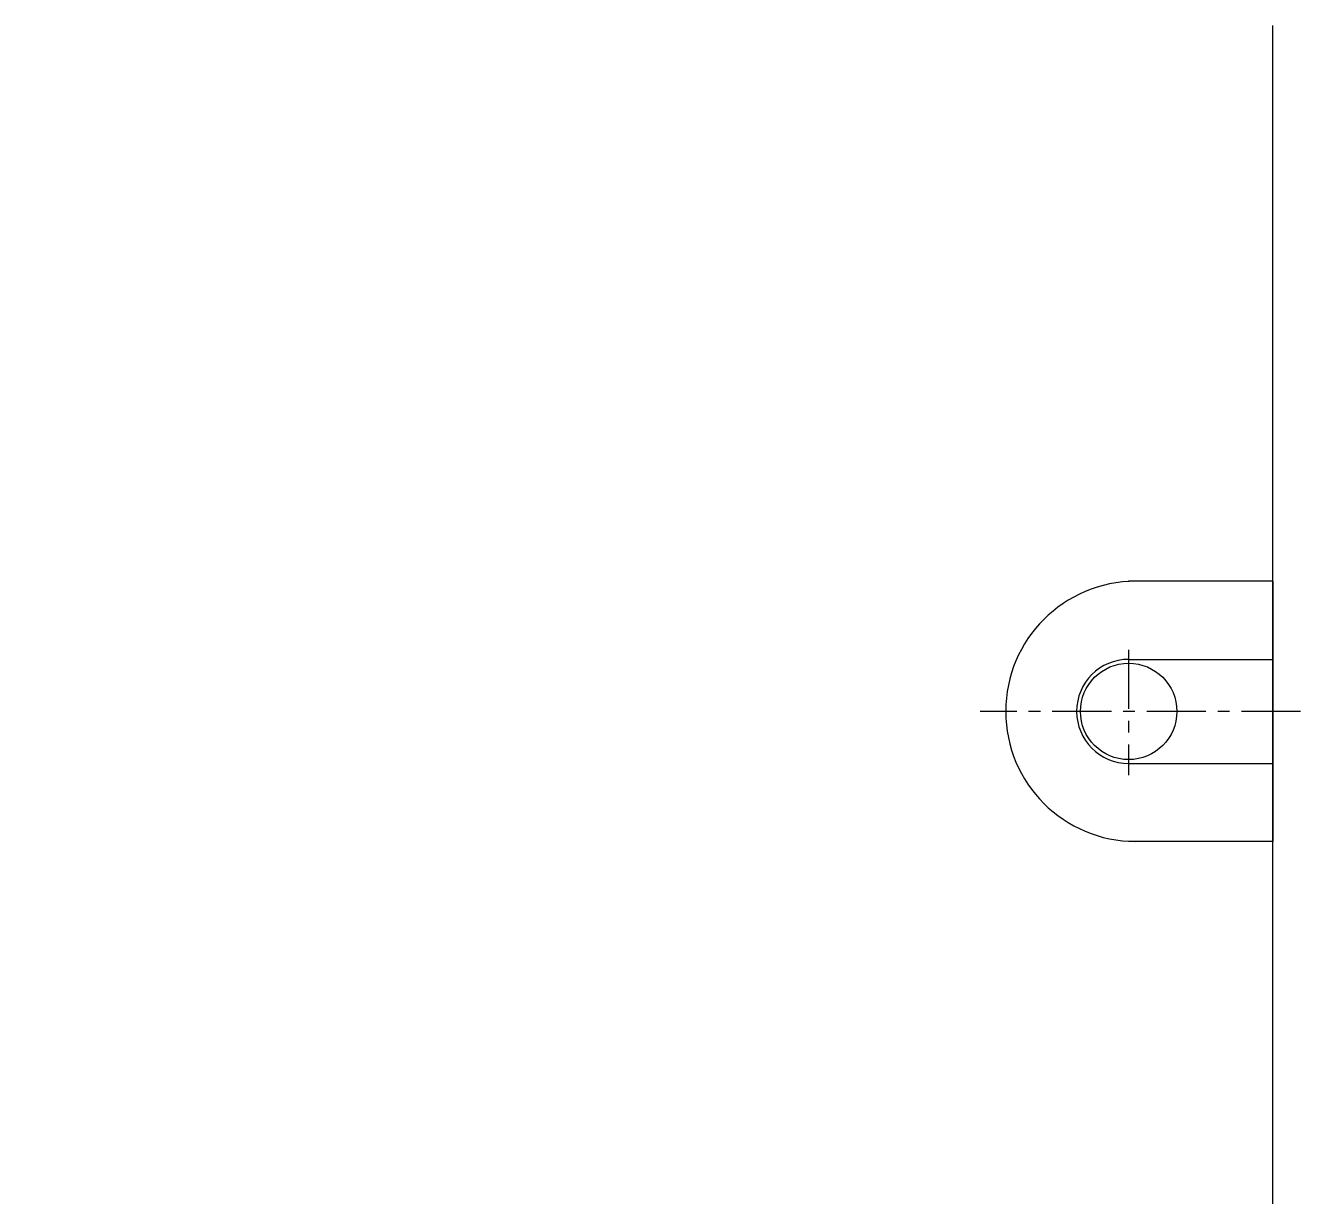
# Model space of a CAD drawing. Extents: x 2963 to 9049, y -570 to 1982.
# Drawn here: x 4501 to 5040, y 307 to 802 of the extents above; entities that cross this region are included whole.
import ezdxf

# ---------------------------------------------------------------- set-up
doc = ezdxf.new("R2010")
doc.units = 0
doc.header["$LTSCALE"] = 20
doc.header["$MEASUREMENT"] = 0
doc.linetypes.add('CENTER', pattern=[2, 1.25, -0.25, 0.25, -0.25])
for name, color, linetype in [('1', 7, 'CONTINUOUS'), ('4', 4, 'CONTINUOUS'), ('6', 6, 'CONTINUOUS')]:
    doc.layers.add(name, color=color, linetype=linetype)

msp = doc.modelspace()

# ---------------------------------------------------------------- linework, layer by layer
at = {"layer": '1', "color": 1, "linetype": 'CENTER'}
for p, q in [((4967.81, 537.88), (4967.81, 484.88)), ((5040.49, 511.82), (4904.96, 511.82))]:
    msp.add_line(p, q, dxfattribs=at)
at = {"layer": '4'}
for p, q in [((5028.81, 566.82), (4967.81, 566.82)), ((5028.81, 566.82), (5028.81, 456.82)), ((4967.81, 533.82), (5028.81, 533.82)), ((4967.81, 489.82), (5028.81, 489.82)), ((5028.81, 456.82), (4967.81, 456.82))]:
    msp.add_line(p, q, dxfattribs=at)
msp.add_circle((4967.81, 511.82), 20.38, dxfattribs=at)
for centre, radius in [((4970.81, 511.82), 55), ((4967.81, 511.82), 22)]:
    msp.add_arc(centre, radius, 90, 270, dxfattribs=at)
at = {"layer": '6'}
msp.add_lwpolyline([(4501.25, -198.18), (5028.81, -198.18), (5028.81, 801.82)], dxfattribs=at)

doc.saveas('drawing.dxf')
